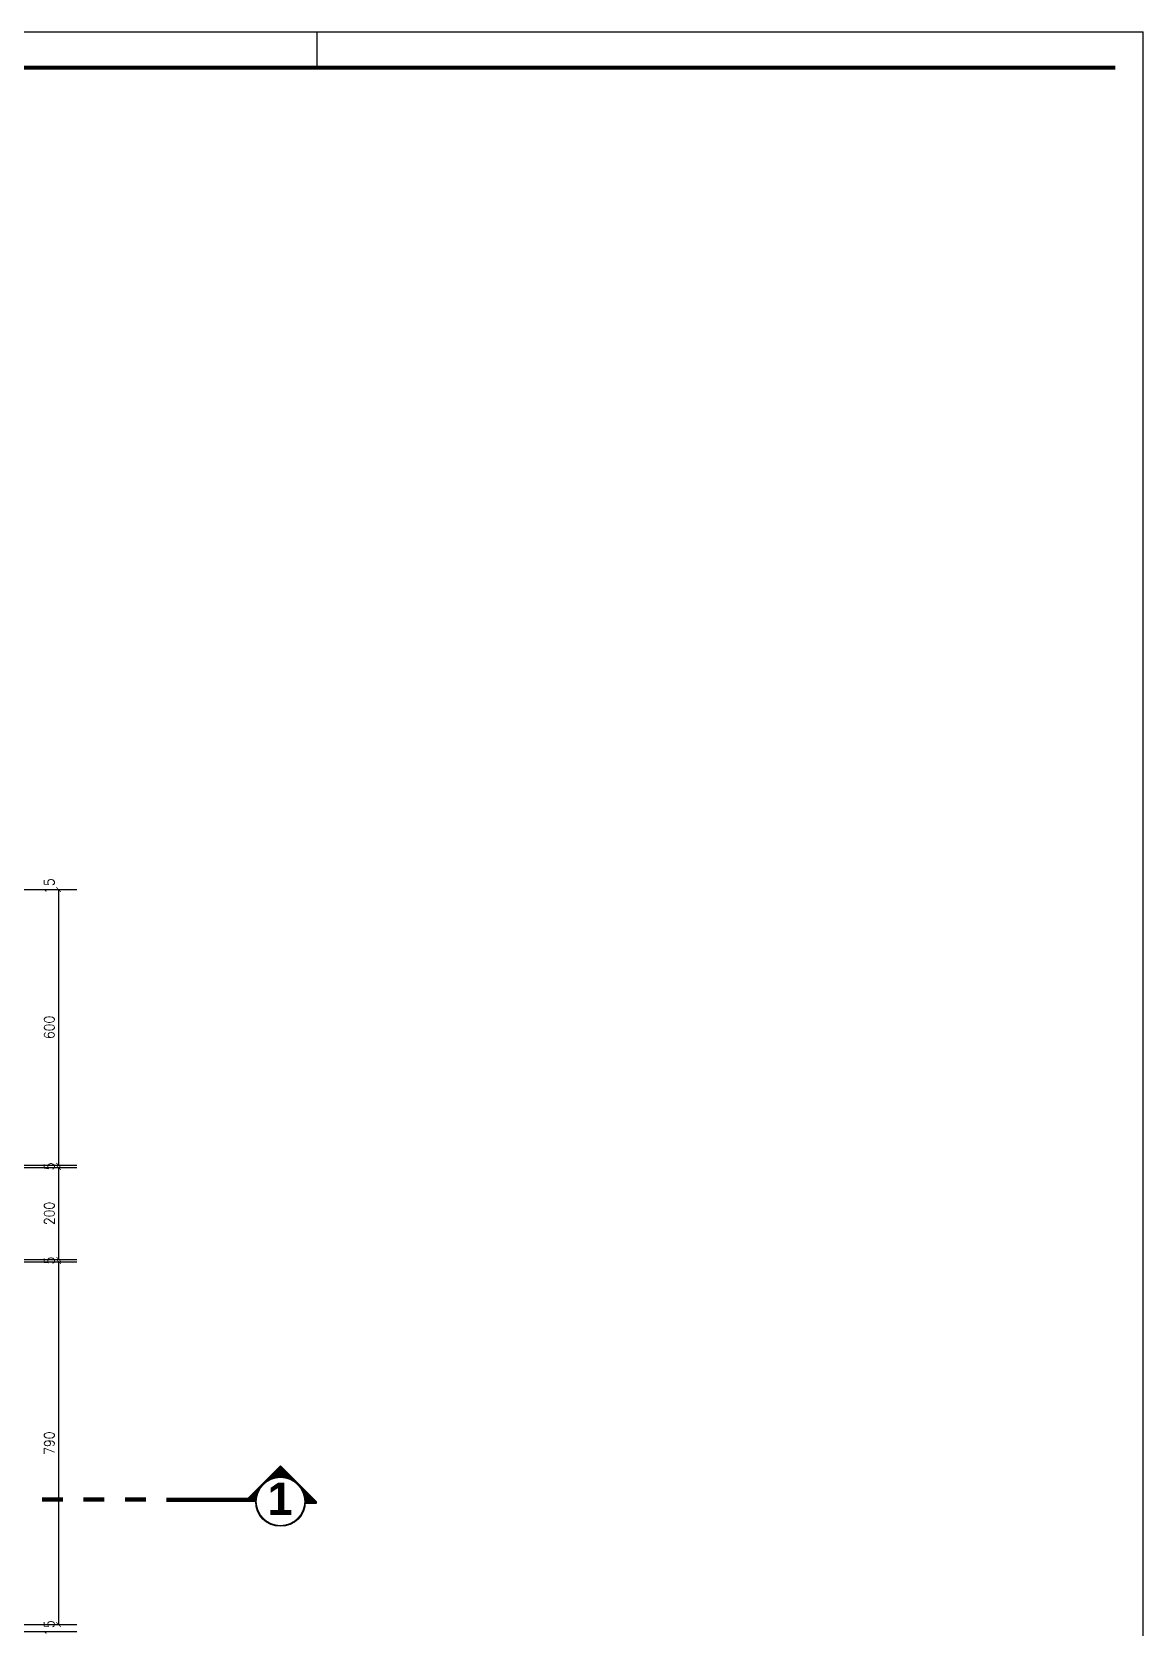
# Model space of a CAD drawing. Extents: x -81 to 244, y 231 to 317.
# Drawn here: x 219.85 to 244.03, y 282.3 to 317.04 of the extents above; entities that cross this region are included whole.
import ezdxf
from ezdxf.enums import TextEntityAlignment as Align

# ---------------------------------------------------------------- set-up
doc = ezdxf.new("R2010")
doc.units = 0
doc.header["$MEASUREMENT"] = 0
doc.header["$PDMODE"] = 3
doc.layers.get('0').update_dxf_attribs({"linetype": 'CONTINUOUS'})
doc.layers.get('DEFPOINTS').update_dxf_attribs({"linetype": 'CONTINUOUS'})
for name, color, linetype in [('ADI', 9, 'CONTINUOUS'), ('CAR', 5, 'CONTINUOUS'), ('CORTE01', 2, 'CONTINUOUS'), ('CORTE03', 41, 'CONTINUOUS'), ('DIM', 1, 'CONTINUOUS'), ('NOT', 3, 'CONTINUOUS'), ('VIDRO', 250, 'CONTINUOUS')]:
    doc.layers.add(name, color=color, linetype=linetype)
doc.styles.add('ARQ', font='romans', dxfattribs={"width": 0.9})
doc.styles.add('SANSSERIFBOLD', font='sasb____.pfb')
doc.dimstyles.get("Standard").update_dxf_attribs({"dimtxt": 0.5, "dimasz": 0.18, "dimexe": 0.18, "dimexo": 0.0625, "dimgap": 0.09, "dimtad": 0, "dimtoh": 1, "dimzin": 0, "dimdsep": 46, "dimtxsty": 'ARQ', "dimcen": 0.09, "dimadec": 0, "dimazin": 0, "dimtfac": 1, "dimtofl": 0, "dimtmove": 2, "dimatfit": 3, "dimfxl": 0, "dimtolj": 1, "dimarcsym": 0})

# ---------------------------------------------------------------- blocks, each defined once
blk = doc.blocks.new('*D385')
at = {"layer": 'DEFPOINTS', "color": 0}
for p in [(216.709, 298.52), (216.709, 298.37), (220.432, 298.37)]:
    blk.add_point(p, dxfattribs=at)
at = {"layer": 'DIM', "color": 1, "lineweight": -2}
blk.add_line((216.909, 298.37), (220.832, 298.37), dxfattribs=at)
at = {"layer": 'DIM', "color": 2, "insert": (220.231, 298.445), "char_height": 0.22, "attachment_point": 5, "rotation": 90, "style": 'ARQ'}
blk.add_mtext('\\A1;15', dxfattribs=at)
blk = doc.blocks.new('_ARCHTICK')
at = {"color": 0, "linetype": 'ByBlock', "const_width": 0.15}
blk.add_lwpolyline([(-0.5, -0.5), (0.5, 0.5)], dxfattribs=at)
blk = doc.blocks.new('*D386')
at = {"layer": 'DEFPOINTS', "color": 0}
for p in [(216.709, 298.37), (216.709, 292.37), (220.432, 292.37)]:
    blk.add_point(p, dxfattribs=at)
at = {"layer": 'DIM', "color": 1, "lineweight": -2}
for p, q in [((220.432, 298.37), (220.432, 292.37)), ((216.909, 292.37), (220.832, 292.37))]:
    blk.add_line(p, q, dxfattribs=at)
at = {"layer": 'DIM', "color": 1, "lineweight": -2, "xscale": 0.1, "yscale": 0.1, "zscale": 0.1}
for p, rotation in [((220.432, 298.37), 90), ((220.432, 292.37), 270)]:
    blk.add_blockref('_ARCHTICK', p, dxfattribs=dict(at, rotation=rotation))
at = {"layer": 'DIM', "color": 2, "insert": (220.231, 295.37), "char_height": 0.22, "attachment_point": 5, "rotation": 90, "style": 'ARQ'}
blk.add_mtext('\\A1;600', dxfattribs=at)
blk = doc.blocks.new('*D387')
at = {"layer": 'DEFPOINTS', "color": 0}
for p in [(216.709, 292.37), (216.709, 292.32), (220.432, 292.32)]:
    blk.add_point(p, dxfattribs=at)
at = {"layer": 'DIM', "color": 1, "lineweight": -2}
blk.add_line((216.909, 292.32), (220.832, 292.32), dxfattribs=at)
at = {"layer": 'DIM', "color": 2, "insert": (220.231, 292.345), "char_height": 0.22, "attachment_point": 5, "rotation": 90, "style": 'ARQ'}
blk.add_mtext('\\A1;5', dxfattribs=at)
blk = doc.blocks.new('*D388')
at = {"layer": 'DEFPOINTS', "color": 0}
for p in [(216.709, 292.32), (216.709, 290.32), (220.432, 290.32)]:
    blk.add_point(p, dxfattribs=at)
at = {"layer": 'DIM', "color": 1, "lineweight": -2}
for p, q in [((220.432, 292.32), (220.432, 290.32)), ((216.909, 290.32), (220.832, 290.32))]:
    blk.add_line(p, q, dxfattribs=at)
at = {"layer": 'DIM', "color": 1, "lineweight": -2, "xscale": 0.1, "yscale": 0.1, "zscale": 0.1}
for p, rotation in [((220.432, 292.32), 90), ((220.432, 290.32), 270)]:
    blk.add_blockref('_ARCHTICK', p, dxfattribs=dict(at, rotation=rotation))
at = {"layer": 'DIM', "color": 2, "insert": (220.231, 291.32), "char_height": 0.22, "attachment_point": 5, "rotation": 90, "style": 'ARQ'}
blk.add_mtext('\\A1;200', dxfattribs=at)
blk = doc.blocks.new('*D389')
at = {"layer": 'DEFPOINTS', "color": 0}
for p in [(216.859, 282.37), (216.859, 282.22), (220.432, 282.22)]:
    blk.add_point(p, dxfattribs=at)
at = {"layer": 'DIM', "color": 1, "lineweight": -2}
blk.add_line((217.059, 282.22), (220.832, 282.22), dxfattribs=at)
at = {"layer": 'DIM', "color": 2, "insert": (220.231, 282.295), "char_height": 0.22, "attachment_point": 5, "rotation": 90, "style": 'ARQ'}
blk.add_mtext('\\A1;15', dxfattribs=at)
blk = doc.blocks.new('*D432')
at = {"layer": 'DEFPOINTS', "color": 0}
for p in [(216.709, 290.32), (216.709, 290.27), (220.432, 290.27)]:
    blk.add_point(p, dxfattribs=at)
at = {"layer": 'DIM', "color": 1, "lineweight": -2}
blk.add_line((216.909, 290.27), (220.832, 290.27), dxfattribs=at)
at = {"layer": 'DIM', "color": 2, "insert": (220.231, 290.295), "char_height": 0.22, "attachment_point": 5, "rotation": 90, "style": 'ARQ'}
blk.add_mtext('\\A1;5', dxfattribs=at)
blk = doc.blocks.new('*D433')
at = {"layer": 'DEFPOINTS', "color": 0}
for p in [(216.709, 290.27), (216.859, 282.37), (220.432, 282.37)]:
    blk.add_point(p, dxfattribs=at)
at = {"layer": 'DIM', "color": 1, "lineweight": -2}
for p, q in [((220.432, 290.27), (220.432, 282.37)), ((217.059, 282.37), (220.832, 282.37))]:
    blk.add_line(p, q, dxfattribs=at)
at = {"layer": 'DIM', "color": 1, "lineweight": -2, "xscale": 0.1, "yscale": 0.1, "zscale": 0.1}
for p, rotation in [((220.432, 290.27), 90), ((220.432, 282.37), 270)]:
    blk.add_blockref('_ARCHTICK', p, dxfattribs=dict(at, rotation=rotation))
at = {"layer": 'DIM', "color": 2, "insert": (220.231, 286.32), "char_height": 0.22, "attachment_point": 5, "rotation": 90, "style": 'ARQ'}
blk.add_mtext('\\A1;790', dxfattribs=at)

msp = doc.modelspace()

# ---------------------------------------------------------------- linework, layer by layer
at = {"layer": 'ADI', "color": 5}
msp.add_line((124.569, 317.038), (244.028, 317.038), dxfattribs=at)
at = {"layer": 'CAR', "color": 2}
for p, q in [((226.05, 317.038), (226.05, 316.438)), ((226.05, 316.859), (226.05, 316.259)), ((226.05, 316.859), (226.05, 316.259))]:
    msp.add_line(p, q, dxfattribs=at)
at = {"layer": 'CAR', "color": 5}
for q in [(244.028, 317.038), (244.028, 310.879), (244.028, 310.879)]:
    msp.add_line((244.028, 231.253), q, dxfattribs=at)
at = {"layer": 'CORTE01'}
for p, q in [((224.487, 285.051), (225.26, 285.824)), ((224.496, 285.051), (225.26, 285.815)), ((225.175, 285.584), (225.03, 285.584)), ((225.484, 285.591), (225.036, 285.591)), ((225.477, 285.598), (225.043, 285.598)), ((225.47, 285.604), (225.05, 285.605)), ((225.463, 285.611), (225.057, 285.611)), ((225.457, 285.618), (225.063, 285.618)), ((225.45, 285.625), (225.07, 285.625)), ((225.443, 285.631), (225.077, 285.632)), ((225.436, 285.638), (225.084, 285.638)), ((225.43, 285.645), (225.09, 285.645)), ((225.423, 285.652), (225.097, 285.652)), ((225.416, 285.658), (225.104, 285.659)), ((225.41, 285.665), (225.111, 285.665)), ((225.403, 285.672), (225.117, 285.672)), ((225.396, 285.679), (225.124, 285.679)), ((225.389, 285.685), (225.131, 285.686)), ((225.383, 285.692), (225.138, 285.692)), ((225.376, 285.699), (225.144, 285.699)), ((225.369, 285.706), (225.151, 285.706)), ((225.362, 285.712), (225.158, 285.713)), ((225.356, 285.719), (225.165, 285.719)), ((225.349, 285.726), (225.171, 285.726)), ((225.342, 285.733), (225.178, 285.733)), ((225.335, 285.739), (225.185, 285.74)), ((225.329, 285.746), (225.192, 285.746)), ((225.322, 285.753), (225.198, 285.753)), ((225.315, 285.76), (225.205, 285.76)), ((225.308, 285.766), (225.212, 285.767)), ((225.302, 285.773), (225.219, 285.773)), ((225.295, 285.78), (225.225, 285.78)), ((225.288, 285.787), (225.232, 285.787)), ((225.281, 285.794), (225.239, 285.794)), ((225.275, 285.8), (225.246, 285.8)), ((225.268, 285.807), (225.252, 285.807)), ((225.261, 285.814), (225.259, 285.814)), ((226.033, 285.051), (225.26, 285.824)), ((226.024, 285.051), (225.26, 285.815)), ((225.49, 285.584), (225.345, 285.584)), ((224.754, 285.24), (224.685, 285.24)), ((224.757, 285.247), (224.692, 285.247)), ((224.759, 285.254), (224.699, 285.254)), ((224.762, 285.26), (224.706, 285.26)), ((224.765, 285.267), (224.712, 285.267)), ((224.768, 285.274), (224.719, 285.274)), ((224.771, 285.281), (224.726, 285.281)), ((224.774, 285.287), (224.733, 285.287)), ((224.778, 285.294), (224.739, 285.294)), ((224.781, 285.301), (224.746, 285.301)), ((224.785, 285.308), (224.753, 285.308)), ((224.788, 285.314), (224.76, 285.314)), ((224.792, 285.321), (224.766, 285.321)), ((224.796, 285.328), (224.773, 285.328)), ((224.8, 285.335), (224.78, 285.335)), ((224.805, 285.341), (224.787, 285.341)), ((224.809, 285.348), (224.793, 285.348)), ((224.814, 285.355), (224.8, 285.355)), ((224.818, 285.362), (224.807, 285.362)), ((224.823, 285.368), (224.814, 285.368)), ((224.828, 285.375), (224.82, 285.375)), ((224.833, 285.382), (224.827, 285.382)), ((224.838, 285.389), (224.834, 285.389)), ((224.844, 285.395), (224.841, 285.395)), ((224.85, 285.402), (224.847, 285.402)), ((224.856, 285.409), (224.854, 285.409)), ((224.862, 285.416), (224.861, 285.416)), ((224.868, 285.422), (224.868, 285.422)), ((224.874, 285.429), (224.874, 285.429)), ((224.881, 285.436), (224.881, 285.436)), ((224.888, 285.443), (224.888, 285.443)), ((224.895, 285.449), (224.895, 285.449)), ((224.903, 285.456), (224.901, 285.456)), ((224.911, 285.463), (224.908, 285.463)), ((224.919, 285.47), (224.915, 285.47)), ((224.927, 285.476), (224.922, 285.476)), ((224.936, 285.483), (224.928, 285.483)), ((224.945, 285.49), (224.935, 285.49)), ((224.955, 285.497), (224.942, 285.497)), ((224.965, 285.503), (224.949, 285.503)), ((224.976, 285.51), (224.955, 285.51)), ((224.987, 285.517), (224.962, 285.517)), ((224.999, 285.524), (224.969, 285.524)), ((225.011, 285.53), (224.976, 285.53)), ((225.025, 285.537), (224.982, 285.537)), ((225.039, 285.544), (224.989, 285.544)), ((225.055, 285.551), (224.996, 285.551)), ((225.072, 285.557), (225.003, 285.557)), ((225.091, 285.564), (225.009, 285.564)), ((225.114, 285.571), (225.016, 285.571)), ((225.14, 285.578), (225.023, 285.578)), ((225.497, 285.577), (225.38, 285.577)), ((225.504, 285.571), (225.407, 285.571)), ((225.511, 285.564), (225.429, 285.564)), ((225.517, 285.557), (225.448, 285.557)), ((225.524, 285.55), (225.465, 285.55)), ((225.531, 285.544), (225.481, 285.544)), ((225.538, 285.537), (225.495, 285.537)), ((225.544, 285.53), (225.509, 285.53)), ((225.551, 285.523), (225.521, 285.523)), ((225.558, 285.517), (225.533, 285.517)), ((225.565, 285.51), (225.544, 285.51)), ((225.571, 285.503), (225.555, 285.503)), ((225.578, 285.496), (225.565, 285.496)), ((225.585, 285.49), (225.575, 285.49)), ((225.592, 285.483), (225.584, 285.483)), ((225.598, 285.476), (225.593, 285.476)), ((225.605, 285.469), (225.601, 285.469)), ((225.612, 285.463), (225.609, 285.463)), ((225.619, 285.456), (225.617, 285.456)), ((225.625, 285.449), (225.625, 285.449)), ((225.632, 285.442), (225.632, 285.442)), ((225.639, 285.436), (225.639, 285.436)), ((225.646, 285.429), (225.646, 285.429)), ((225.652, 285.422), (225.652, 285.422)), ((225.659, 285.415), (225.658, 285.415)), ((225.666, 285.409), (225.665, 285.409)), ((225.673, 285.402), (225.67, 285.402)), ((225.679, 285.395), (225.676, 285.395)), ((225.686, 285.388), (225.682, 285.388)), ((225.693, 285.382), (225.687, 285.382)), ((225.7, 285.375), (225.692, 285.375)), ((225.706, 285.368), (225.697, 285.368)), ((225.713, 285.361), (225.702, 285.361)), ((225.72, 285.355), (225.706, 285.355)), ((225.727, 285.348), (225.711, 285.348)), ((225.733, 285.341), (225.715, 285.341)), ((225.74, 285.334), (225.72, 285.334)), ((225.747, 285.328), (225.724, 285.328)), ((225.754, 285.321), (225.728, 285.321)), ((225.76, 285.314), (225.731, 285.314)), ((225.767, 285.307), (225.735, 285.307)), ((225.774, 285.301), (225.739, 285.301)), ((225.781, 285.294), (225.742, 285.294)), ((225.787, 285.287), (225.746, 285.287)), ((225.794, 285.28), (225.749, 285.28)), ((225.801, 285.274), (225.752, 285.274)), ((225.808, 285.267), (225.755, 285.267)), ((225.814, 285.26), (225.758, 285.26)), ((225.821, 285.253), (225.761, 285.253)), ((225.828, 285.247), (225.763, 285.247)), ((225.835, 285.24), (225.766, 285.24)), ((220.527, 285.123), (220.077, 285.123)), ((220.527, 285.114), (220.077, 285.114)), ((220.527, 285.105), (220.077, 285.105)), ((220.527, 285.096), (220.077, 285.096)), ((220.527, 285.087), (220.077, 285.087)), ((220.527, 285.078), (220.077, 285.078)), ((220.527, 285.069), (220.077, 285.069)), ((220.527, 285.06), (220.077, 285.06)), ((221.427, 285.123), (220.977, 285.123)), ((221.427, 285.114), (220.977, 285.114)), ((221.427, 285.105), (220.977, 285.105)), ((221.427, 285.096), (220.977, 285.096)), ((221.427, 285.087), (220.977, 285.087)), ((221.427, 285.078), (220.977, 285.078)), ((221.427, 285.069), (220.977, 285.069)), ((221.427, 285.06), (220.977, 285.06)), ((222.327, 285.123), (221.877, 285.123)), ((222.327, 285.114), (221.877, 285.114)), ((222.327, 285.105), (221.877, 285.105)), ((222.327, 285.096), (221.877, 285.096)), ((222.327, 285.087), (221.877, 285.087)), ((222.327, 285.078), (221.877, 285.078)), ((222.327, 285.069), (221.877, 285.069)), ((222.327, 285.06), (221.877, 285.06)), ((224.55, 285.114), (222.777, 285.115)), ((224.541, 285.105), (222.777, 285.106)), ((224.532, 285.096), (222.777, 285.097)), ((224.523, 285.087), (222.777, 285.088)), ((224.514, 285.078), (222.777, 285.079)), ((224.505, 285.069), (222.777, 285.07)), ((224.496, 285.06), (222.777, 285.061)), ((224.487, 285.051), (222.777, 285.052)), ((224.72, 285.051), (224.487, 285.051)), ((224.72, 285.058), (224.503, 285.058)), ((224.72, 285.065), (224.51, 285.065)), ((224.72, 285.071), (224.516, 285.071)), ((224.721, 285.078), (224.523, 285.078)), ((224.721, 285.085), (224.53, 285.085)), ((224.721, 285.092), (224.537, 285.092)), ((224.722, 285.098), (224.543, 285.098)), ((224.723, 285.105), (224.55, 285.105)), ((224.723, 285.112), (224.557, 285.112)), ((224.724, 285.119), (224.564, 285.119)), ((224.725, 285.125), (224.57, 285.125)), ((224.726, 285.132), (224.577, 285.132)), ((224.727, 285.139), (224.584, 285.139)), ((224.728, 285.146), (224.591, 285.146)), ((224.73, 285.152), (224.598, 285.152)), ((224.731, 285.159), (224.604, 285.159)), ((224.732, 285.166), (224.611, 285.166)), ((224.734, 285.173), (224.618, 285.173)), ((224.735, 285.179), (224.625, 285.179)), ((224.737, 285.186), (224.631, 285.186)), ((224.739, 285.193), (224.638, 285.193)), ((224.741, 285.2), (224.645, 285.2)), ((224.743, 285.206), (224.652, 285.206)), ((224.745, 285.213), (224.658, 285.213)), ((224.747, 285.22), (224.665, 285.22)), ((224.749, 285.227), (224.672, 285.227)), ((224.752, 285.233), (224.679, 285.233)), ((225.841, 285.233), (225.768, 285.233)), ((225.848, 285.226), (225.771, 285.226)), ((225.855, 285.22), (225.773, 285.22)), ((225.862, 285.213), (225.775, 285.213)), ((225.868, 285.206), (225.777, 285.206)), ((225.875, 285.199), (225.779, 285.199)), ((225.882, 285.193), (225.781, 285.193)), ((225.889, 285.186), (225.783, 285.186)), ((225.895, 285.179), (225.784, 285.179)), ((226.033, 285.004), (225.784, 285.004)), ((226.033, 285.017), (225.785, 285.017)), ((226.033, 285.01), (225.785, 285.01)), ((225.902, 285.172), (225.786, 285.172)), ((226.033, 285.051), (225.786, 285.051)), ((226.033, 285.044), (225.786, 285.044)), ((226.033, 285.037), (225.786, 285.037)), ((226.033, 285.031), (225.786, 285.031)), ((226.033, 285.024), (225.786, 285.024)), ((225.909, 285.166), (225.788, 285.166)), ((225.916, 285.159), (225.789, 285.159)), ((225.922, 285.152), (225.79, 285.152)), ((225.929, 285.145), (225.792, 285.145)), ((225.936, 285.139), (225.793, 285.139)), ((225.943, 285.132), (225.794, 285.132)), ((225.949, 285.125), (225.795, 285.125)), ((225.956, 285.118), (225.796, 285.118)), ((225.963, 285.112), (225.796, 285.112)), ((225.97, 285.105), (225.797, 285.105)), ((225.976, 285.098), (225.798, 285.098)), ((225.983, 285.091), (225.798, 285.091)), ((225.99, 285.085), (225.799, 285.085)), ((225.997, 285.078), (225.799, 285.078)), ((226.003, 285.071), (225.8, 285.071)), ((226.01, 285.064), (225.8, 285.064)), ((226.017, 285.058), (225.8, 285.058))]:
    msp.add_line(p, q, dxfattribs=at)
for radius in [0.54, 0.533, 0.527]:
    msp.add_circle((225.26, 285.051), radius, dxfattribs=at)
at = {"layer": 'CORTE03'}
msp.add_line((226.033, 285.051), (226.033, 285.004), dxfattribs=at)
at = {"layer": 'VIDRO', "const_width": 0.085}
msp.add_lwpolyline([(125.348, 316.259), (243.428, 316.259)], dxfattribs=at)

# ---------------------------------------------------------------- texts
at = {"layer": 'NOT', "color": 85, "style": 'SANSSERIFBOLD'}
msp.add_text('1', height=0.706, rotation=359.9833, dxfattribs=at).set_placement((224.978, 285.464), align=Align.TOP_LEFT)

# ---------------------------------------------------------------- dimensions: what is measured, and where the dimension line sits
at = {"layer": 'DIM'}
for base, p1, p2, picture, middle in [((220.432, 298.37), (216.709, 298.52), (216.709, 298.37), '*D385', (220.231, 298.445)), ((220.432, 292.37), (216.709, 298.37), (216.709, 292.37), '*D386', (220.231, 295.37)), ((220.432, 292.32), (216.709, 292.37), (216.709, 292.32), '*D387', (220.231, 292.345)), ((220.432, 290.32), (216.709, 292.32), (216.709, 290.32), '*D388', (220.231, 291.32)), ((220.432, 290.27), (216.709, 290.32), (216.709, 290.27), '*D432', (220.231, 290.295)), ((220.432, 282.37), (216.709, 290.27), (216.859, 282.37), '*D433', (220.231, 286.32)), ((220.432, 282.22), (216.859, 282.37), (216.859, 282.22), '*D389', (220.231, 282.295))]:
    dim = msp.add_linear_dim(base=base, p1=p1, p2=p2, angle=90, dimstyle='Standard', override={"dimtxt": 0.22, "dimasz": 0.1, "dimexe": 0.4, "dimexo": 0.2, "dimtad": 1, "dimtoh": 0, "dimdec": 0, "dimlfac": 100, "dimzin": 8, "dimblk1": 'ARCHTICK', "dimblk2": 'ARCHTICK', "dimsah": 1, "dimcen": 0.02, "dimse1": 1, "dimclrd": 1, "dimclre": 1, "dimclrt": 2, "dimtdec": 0, "dimtix": 1, "dimtmove": 0}, dxfattribs=at)
    dim.commit()
    dim.dimension.update_dxf_attribs({"geometry": picture, "text_midpoint": middle})

doc.saveas('drawing.dxf')
